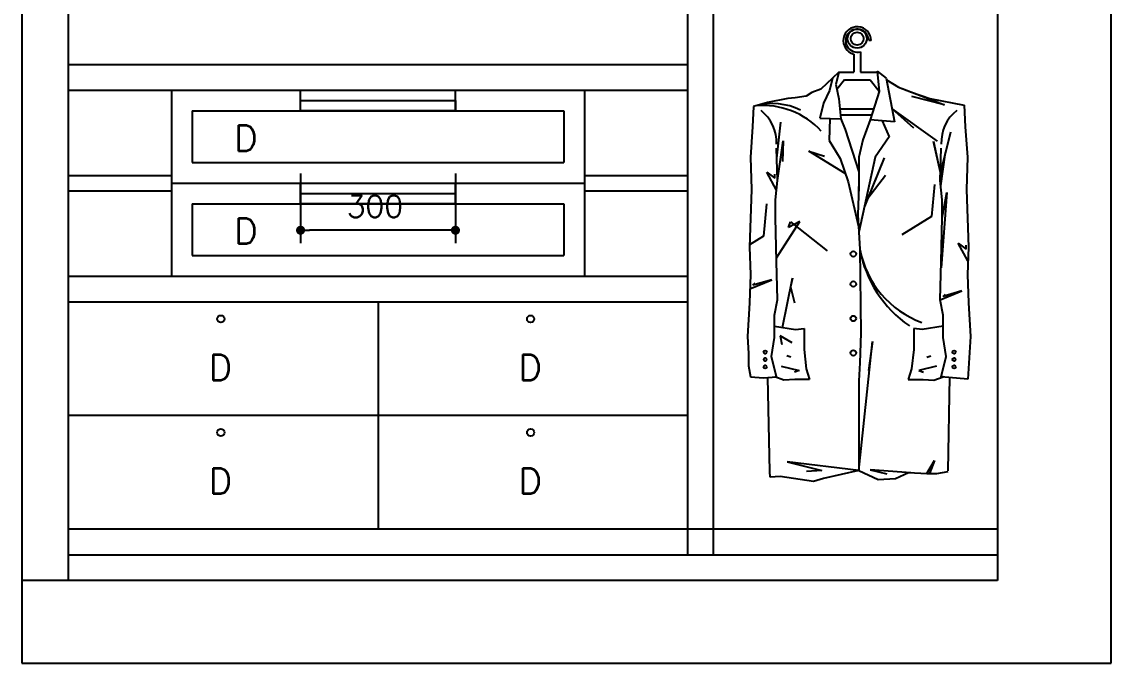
# Model space of a CAD drawing. Header units: millimetres. Extents: x 26866 to 57947, y 17126 to 36221.
# Drawn here: x 42464 to 44574, y 31500 to 32743 of the extents above; entities that cross this region are included whole.
import ezdxf

# ---------------------------------------------------------------- set-up
doc = ezdxf.new("R2010")
doc.units = ezdxf.units.MM
doc.styles.add('ROMANS', font='romans.shx')

# ---------------------------------------------------------------- blocks, each defined once
blk = doc.blocks.new('cupboard007')
for p, q in [((3685, 1585.1), (3685, 4545.1)), ((1575, 4385.1), (1575, 1745.1)), ((1665, 4385.1), (1665, 1745.1)), ((3465, 4385.1), (3465, 1745.1)), ((2865, 1795.1), (2865, 3895.1)), ((2915, 1795.1), (2915, 3755.1)), ((3219.9, 2791.2), (3215.4, 2791.2)), ((3186.4, 2765.2), (3186.4, 2729.9)), ((3199.3, 2769.8), (3199.3, 2729.9)), ((1665, 2745.1), (2865, 2745.1)), ((3157.2, 2729.9), (3145.4, 2718.4)), ((3157.2, 2729.9), (3151.6, 2706.3)), ((3157.2, 2729.9), (3186.4, 2729.9)), ((3199.3, 2729.9), (3231.9, 2729.9)), ((3231.7, 2732.3), (3249.3, 2718.5)), ((3231.7, 2732.3), (3235.6, 2693)), ((3145.4, 2718.4), (3122.8, 2697)), ((3145.4, 2718.4), (3139.2, 2694.9)), ((3151.6, 2706.3), (3157.2, 2678.7)), ((3168.8, 2715.5), (3153.6, 2696.4)), ((3168.8, 2715.5), (3218.3, 2715.5)), ((3218.3, 2715.5), (3235.8, 2693.6)), ((3249.3, 2718.5), (3265.1, 2634.2)), ((3250, 2715.1), (3272.9, 2700.9)), ((3272.9, 2700.9), (3298.2, 2691.5)), ((1665, 2695.1), (2865, 2695.1)), ((1865, 2695.1), (1865, 2335.1)), ((2115, 2655.1), (2115, 2695.1)), ((2415, 2655.1), (2415, 2695.1)), ((2665, 2695.1), (2665, 2335.1)), ((3073.1, 2680.4), (3058.9, 2679.3)), ((3094.1, 2683.7), (3073.1, 2680.4)), ((3105.1, 2690.9), (3094.1, 2683.7)), ((3122.8, 2697), (3105.1, 2690.9)), ((3139.2, 2694.9), (3128, 2670.3)), ((3235.6, 2693), (3217.9, 2638.1)), ((3280, 2698.2), (3362.4, 2666.9)), ((3298.2, 2691.5), (3333.8, 2679.3)), ((3362.4, 2666.9), (3298.8, 2682.9)), ((2115, 2675.1), (2415, 2675.1)), ((2115, 2675.1), (2415, 2675.1)), ((2115, 2655.1), (2115, 2675.1)), ((2415, 2675.1), (2415, 2655.1)), ((2992.1, 2663.6), (2990.2, 2624.4)), ((3019.6, 2671.5), (2992.1, 2663.6)), ((3058.9, 2679.3), (3019.6, 2671.5)), ((3128, 2670.3), (3120.4, 2640.9)), ((3157.2, 2678.7), (3161.3, 2639.9)), ((3260.3, 2659.5), (3302.2, 2622.3)), ((3348.5, 2596.6), (3260.3, 2659.5)), ((3333.8, 2679.3), (3400.4, 2666)), ((3400.4, 2666), (3402.5, 2624.4)), ((1905, 2655.1), (1905, 2555.1)), ((1905, 2655.1), (2625, 2655.1)), ((2115, 2655.1), (2415, 2655.1)), ((2415, 2655.1), (2115, 2655.1)), ((2625, 2655.1), (2625, 2555.1)), ((3120.4, 2640.9), (3161.3, 2639.9)), ((3140.1, 2640.4), (3138.6, 2597.8)), ((3224.5, 2658.5), (3160.6, 2658.5)), ((3220.7, 2646.7), (3160.6, 2646.7)), ((3161.3, 2639.9), (3169.6, 2619.1)), ((3217.9, 2638.1), (3204.2, 2598.9)), ((3265.1, 2634.2), (3217.9, 2638.1)), ((2990.2, 2624.4), (2986.3, 2565.5)), ((3037.6, 2563.3), (3045, 2633.3)), ((3169.6, 2619.1), (3196.3, 2537.1)), ((3241.5, 2636.1), (3255.2, 2604.8)), ((3402.5, 2624.4), (3406.4, 2565.5)), ((3038.9, 2520.4), (3049.4, 2596.9)), ((3049.4, 2596.9), (3048.6, 2557.3)), ((3138.6, 2597.8), (3160.3, 2562.9)), ((3204.2, 2598.9), (3196.3, 2565.5)), ((3255.2, 2604.8), (3227.8, 2565.5)), ((3354.2, 2535.5), (3340.6, 2595.6)), ((3340.6, 2595.6), (3352.1, 2544.7)), ((3373.8, 2613.8), (3354.2, 2535.5)), ((3038.9, 2520.4), (3037, 2583.2)), ((3099.5, 2576.9), (3129.9, 2567.3)), ((3170, 2534), (3099.5, 2576.9)), ((3200.3, 2582.2), (3196.3, 2565.5)), ((3353.7, 2520.4), (3355.7, 2583.2)), ((3354.8, 2510), (3364, 2574.6)), ((1905, 2555.1), (2625, 2555.1)), ((2986.3, 2565.5), (2988.2, 2502.8)), ((3160.3, 2562.9), (3175.4, 2518)), ((3196.3, 2565.5), (3196.3, 2508.6)), ((3227.8, 2565.5), (3196.3, 2420.4)), ((3245.3, 2564.1), (3207, 2469.8)), ((3245.3, 2564.1), (3213.6, 2486.1)), ((3406.4, 2565.5), (3404.5, 2502.8)), ((2115, 2533.9), (2115, 2398.9)), ((2415, 2533.9), (2415, 2398.9)), ((3037, 2501.8), (3018, 2536.4)), ((3018, 2536.4), (3033.5, 2524.8)), ((3033.5, 2524.8), (3033.8, 2532.4)), ((3196.3, 2537.1), (3195.4, 2481.2)), ((1665, 2530.1), (1865, 2530.1)), ((1865, 2515.1), (2665, 2515.1)), ((2115, 2475.1), (2115, 2515.1)), ((2415, 2475.1), (2415, 2515.1)), ((2665, 2530.1), (2865, 2530.1)), ((3035, 2483.1), (3038.9, 2520.4)), ((3175.4, 2518), (3195.7, 2431.2)), ((3213.6, 2486.1), (3248.1, 2530.6)), ((3342.8, 2512.8), (3337.3, 2450.5)), ((3357.7, 2483.1), (3353.7, 2520.4)), ((1665, 2500.1), (1865, 2500.1)), ((2115, 2495.1), (2415, 2495.1)), ((2115, 2495.1), (2415, 2495.1)), ((2115, 2475.1), (2115, 2495.1)), ((2415, 2495.1), (2415, 2475.1)), ((2665, 2500.1), (2865, 2500.1)), ((2988.2, 2502.8), (2984.3, 2390.9)), ((3196.3, 2508.6), (3194.4, 2453.7)), ((3366.5, 2496.9), (3355.4, 2350.9)), ((3357.7, 2447.8), (3366.5, 2496.9)), ((3404.5, 2502.8), (3408.4, 2390.9)), ((1905, 2475.1), (1905, 2375.1)), ((1905, 2475.1), (2625, 2475.1)), ((2115, 2475.1), (2415, 2475.1)), ((2415, 2475.1), (2115, 2475.1)), ((2625, 2475.1), (2625, 2375.1)), ((3017.5, 2475), (3011.9, 2412.7)), ((3035, 2447.8), (3035, 2483.1)), ((3357.7, 2447.8), (3357.7, 2483.1)), ((3037, 2363.5), (3035, 2447.8)), ((3194.4, 2453.7), (3198.3, 2387)), ((3337.3, 2450.5), (3279.4, 2414.7)), ((3355.7, 2363.5), (3357.7, 2447.8)), ((3036.8, 2370.7), (3081.7, 2440.8)), ((3081.7, 2440.8), (3060.3, 2429.1)), ((3060.3, 2429.1), (3064, 2440.4)), ((3064, 2440.4), (3135.2, 2384)), ((2397.5, 2423.9), (2132.5, 2423.9)), ((3011.9, 2412.7), (2984.5, 2395.7)), ((2984.3, 2390.9), (2986.3, 2338)), ((3198.3, 2387), (3200.3, 2224.2)), ((3388.5, 2399.1), (3403.9, 2387.5)), ((3407.4, 2364.5), (3388.5, 2399.1)), ((3403.9, 2387.5), (3404.3, 2395.1)), ((3408.4, 2390.9), (3406.4, 2338)), ((1905, 2375.1), (2625, 2375.1)), ((3038.9, 2288.9), (3037, 2363.5)), ((3353.7, 2288.9), (3355.7, 2363.5)), ((1665, 2335.1), (2865, 2335.1)), ((2986.3, 2338), (2984.3, 2283)), ((2985.3, 2310.5), (3027.5, 2328.1)), ((3027.5, 2328.1), (2991, 2317.3)), ((2991, 2317.3), (2995.4, 2321.4)), ((3048.3, 2235.5), (3067.7, 2331.3)), ((3067.7, 2331.3), (3064.2, 2314.4)), ((3406.4, 2338), (3408.4, 2283)), ((3064.2, 2314.4), (3071.9, 2283)), ((3353.7, 2288.9), (3395.9, 2306.5)), ((3395.9, 2306.5), (3359.5, 2295.7)), ((1665, 2285.1), (2865, 2285.1)), ((2265, 2285.1), (2265, 1845.1)), ((2984.3, 2283), (2980.4, 2218.3)), ((3033, 2259.5), (3038.9, 2288.9)), ((3359.6, 2259.5), (3353.7, 2288.9)), ((3359.5, 2295.7), (3363.8, 2299.9)), ((3408.4, 2283), (3412.3, 2218.3)), ((3033, 2216.3), (3033, 2259.5)), ((3359.6, 2216.3), (3359.6, 2259.5)), ((3033, 2237.9), (3073.5, 2231.6)), ((3359.6, 2237.9), (3319.2, 2231.6)), ((2980.4, 2218.3), (2982.3, 2185)), ((3027.2, 2179.1), (3033, 2216.3)), ((3044.1, 2219.2), (3046.8, 2202.3)), ((3067.3, 2205.9), (3044.1, 2219.2)), ((3073.5, 2231.6), (3090.1, 2233.5)), ((3090.1, 2233.5), (3090.1, 2192.9)), ((3200.3, 2224.2), (3198.3, 2167.3)), ((3319.2, 2231.6), (3302.6, 2233.5)), ((3302.6, 2233.5), (3302.6, 2192.9)), ((3365.5, 2179.1), (3359.6, 2216.3)), ((3412.3, 2218.3), (3407.4, 2135.5)), ((3196.3, 1958.4), (3222.5, 2208.6)), ((3222.5, 2208.6), (3215.1, 2152)), ((2982.3, 2185), (2982.3, 2161.4)), ((3036.9, 2140.2), (3027.2, 2179.1)), ((3064.8, 2177.8), (3056.6, 2180.7)), ((3090.1, 2192.9), (3094.2, 2155.5)), ((3302.6, 2192.9), (3298.4, 2155.5)), ((3327.8, 2177.8), (3336, 2180.7)), ((3355.8, 2140.2), (3365.5, 2179.1)), ((2982.3, 2161.4), (2986.3, 2139.8)), ((3046, 2160.6), (3080.4, 2152.4)), ((3080.4, 2152.4), (3071.4, 2149.2)), ((3094.2, 2155.5), (3100.6, 2134.5)), ((3198.3, 2167.3), (3196.3, 2132)), ((3298.4, 2155.5), (3292, 2134.5)), ((3346.7, 2160.6), (3312.3, 2152.4)), ((3312.3, 2152.4), (3321.3, 2149.2)), ((2986.3, 2139.8), (3011.8, 2137.9)), ((3011.8, 2137.9), (3036.9, 2140.2)), ((3023.6, 1956.4), (3020.3, 2138.6)), ((3033.4, 2139.8), (3037, 2139.8)), ((3051.3, 2133.4), (3033.4, 2139.8)), ((3072.1, 2134.7), (3051.3, 2133.4)), ((3100.6, 2134.5), (3072.1, 2134.7)), ((3196.3, 2132), (3196.3, 1958.4)), ((3292, 2134.5), (3320.6, 2134.7)), ((3320.6, 2134.7), (3341.4, 2133.4)), ((3341.4, 2133.4), (3359.3, 2139.8)), ((3359.3, 2139.8), (3355.7, 2139.8)), ((3407.4, 2135.5), (3355.8, 2140.2)), ((3369.1, 1957.6), (3372.4, 2139.8)), ((2865, 2065.1), (1665, 2065.1)), ((3196.3, 1958.4), (3057.4, 1975.5)), ((3057.4, 1975.5), (3124.5, 1958.6)), ((3327.9, 1952.5), (3343, 1978)), ((3343, 1978), (3333.2, 1952.5)), ((3024.6, 1945.4), (3023.6, 1956.4)), ((3043.6, 1947.1), (3024.6, 1945.4)), ((3108.7, 1937.4), (3043.6, 1947.1)), ((3124.5, 1958.6), (3094.9, 1956.2)), ((3128.1, 1942.9), (3108.7, 1937.4)), ((3196.3, 1958.4), (3128.1, 1942.9)), ((3196.3, 1958.4), (3233.6, 1940.7)), ((3296.7, 1954.2), (3218.3, 1960)), ((3218.3, 1960), (3250.3, 1951.8)), ((3233.6, 1940.7), (3267, 1942.7)), ((3267, 1942.7), (3292.5, 1954.5)), ((3292.5, 1954.5), (3327.9, 1952.5)), ((3327.9, 1952.5), (3347.5, 1952.5)), ((3347.5, 1952.5), (3369.1, 1956.4)), ((1665, 1845.1), (3465, 1845.1)), ((1665, 1795.1), (3465, 1795.1)), ((3465, 1745.1), (1575, 1745.1)), ((1575, 1745.1), (1575, 1585.1)), ((1575, 1585.1), (3685, 1585.1))]:
    blk.add_line(p, q)
at = {"lineweight": -2}
for p, q in [((2123.8, 2423.9), (2132.5, 2423.9)), ((2406.3, 2423.9), (2397.5, 2423.9))]:
    blk.add_line(p, q, dxfattribs=at)
at = {"const_width": 8.75}
for points in [[(2119.4, 2423.9, 1), (2110.6, 2423.9, 1)], [(2410.6, 2423.9, 1), (2419.4, 2423.9, 1)]]:
    blk.add_lwpolyline(points, format="xyb", close=True, dxfattribs=at)
for centre, radius in [((3193, 2795.1), 18.5), ((3193, 2795.1), 12.5), ((3185.5, 2377.9), 5.34), ((3185.5, 2319.7), 5.34), ((1960.6, 2252), 7), ((2560.6, 2252), 7), ((3185.5, 2252.9), 5.34), ((3014.8, 2187.8), 3.1), ((3014.8, 2173.5), 3.1), ((3185.5, 2186.2), 5.34), ((3380.7, 2187.8), 3.1), ((3380.7, 2173.5), 3.1), ((3014.8, 2159.2), 3.1), ((3380.7, 2159.2), 3.1), ((1960.6, 2032), 7), ((2560.6, 2032), 7)]:
    blk.add_circle(centre, radius)
for centre, radius, start, end in [((3193, 2791.2), 26.9, 0, 255.6356), ((3193, 2791.2), 22.3, 65.7492, 286.2496), ((3193, 2791.2), 22.3, 0, 65.7492), ((3029.2, 2547.8), 121.5, 63.4543, 105.5594), ((3010.4, 2511.2), 154.3, 42.8314, 95.1346), ((2958.9, 2594.4), 77.9, 357.3303, 52.0658), ((3433.8, 2594.4), 77.9, 127.9342, 182.6697), ((3423.7, 2427.6), 229, 190.2125, 235.5618), ((3382.2, 2421.1), 187, 190.5025, 249.9969)]:
    blk.add_arc(centre, radius, start, end)
at = {"style": 'ROMANS'}
for p in [(1986.5, 2577.4), (1986.5, 2397.4), (1937.1, 2133), (2537.1, 2133), (1937.1, 1913), (2537.1, 1913)]:
    blk.add_text('D', height=50, dxfattribs=at).set_placement(p)
blk.add_text('300', height=42.5, rotation=0, dxfattribs=at).set_placement((2204.3, 2448.9))

msp = doc.modelspace()

# ---------------------------------------------------------------- block references
msp.add_blockref('cupboard007', (40888.6, 29915))

doc.saveas('drawing.dxf')
